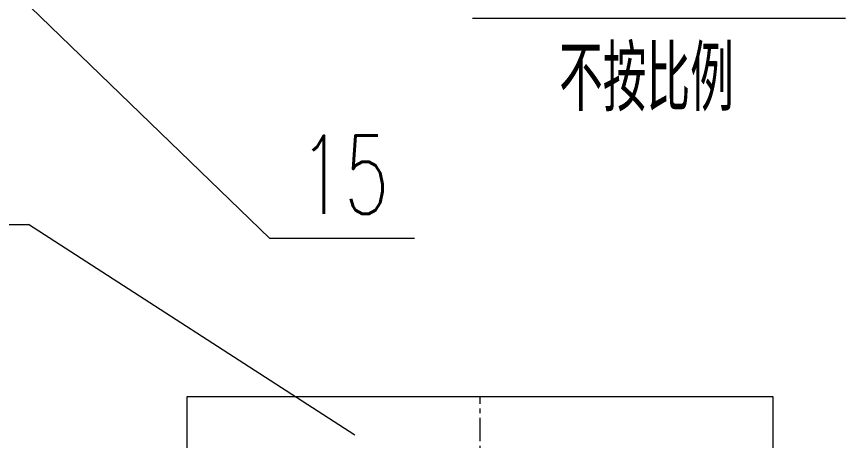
# Model space of a CAD drawing. Header units: millimetres. Extents: x -394 to 6212, y -2458 to 809.
# Drawn here: x 5014.47 to 5058.94, y -2309.38 to -2286.64 of the extents above; entities that cross this region are included whole.
import ezdxf

# ---------------------------------------------------------------- set-up
doc = ezdxf.new("R2010")
doc.units = ezdxf.units.MM
doc.linetypes.add('CENTER', pattern=[2, 1.25, -0.25, 0.25, -0.25])
doc.layers.get('0').update_dxf_attribs({"lineweight": 18})
doc.layers.add('1', color=1, linetype='Continuous', lineweight=18, true_color=0xff0000)
doc.layers.add('2', color=2, linetype='Continuous', lineweight=18, true_color=0xffff00)
doc.layers.add('LAYER2', color=2, linetype='Continuous', lineweight=25)
doc.styles.add('HZ', font='txt.shx', dxfattribs={"width": 0.67, "bigfont": 'hztxt.shx'})
doc.styles.get("Standard").update_dxf_attribs({"font": 'txt.shx', "bigfont": 'gbcbig.shx'})

msp = doc.modelspace()

# ---------------------------------------------------------------- linework, layer by layer
at = {"color": 3, "linetype": 'CENTER'}
msp.add_line((5039.33982, -2341.41874), (5039.33982, -2307.02583), dxfattribs=at)
at = {"layer": '1', "linetype": 'Continuous'}
for p, q in [((5023.62654, -2307.02583), (5055.0531, -2307.02583)), ((5023.62654, -2338.1824), (5023.62654, -2307.02583)), ((5055.0531, -2307.02583), (5055.0531, -2338.22665))]:
    msp.add_line(p, q, dxfattribs=at)
at = {"layer": '2', "ltscale": 0.5}
for p in [(4950.11301, -2223.08214), (5035.81555, -2298.55677)]:
    msp.add_line(p, (5028.05312, -2298.55677), dxfattribs=at)
at = {"layer": '2'}
msp.add_line((5038.9301, -2286.73006), (5058.94037, -2286.73006), dxfattribs=at)
at = {"layer": 'LAYER2', "linetype": 'Continuous', "lineweight": 0}
for p in [(5008.73136, -2297.79606), (5032.62695, -2309.09454)]:
    msp.add_line(p, (5015.11807, -2297.79606), dxfattribs=at)

# ---------------------------------------------------------------- texts
at = {"layer": '2', "style": 'HZ', "width": 0.67}
msp.add_text('不按比例', height=3.5, dxfattribs=at).set_placement((5043.57662, -2291.72209))
at = {"layer": '2', "ltscale": 0.5, "insert": (5029.63533, -2297.22728), "char_height": 4.2, "width": 8.04, "attachment_point": 7}
msp.add_mtext('\\W0.67;15', dxfattribs=at)

doc.saveas('drawing.dxf')
